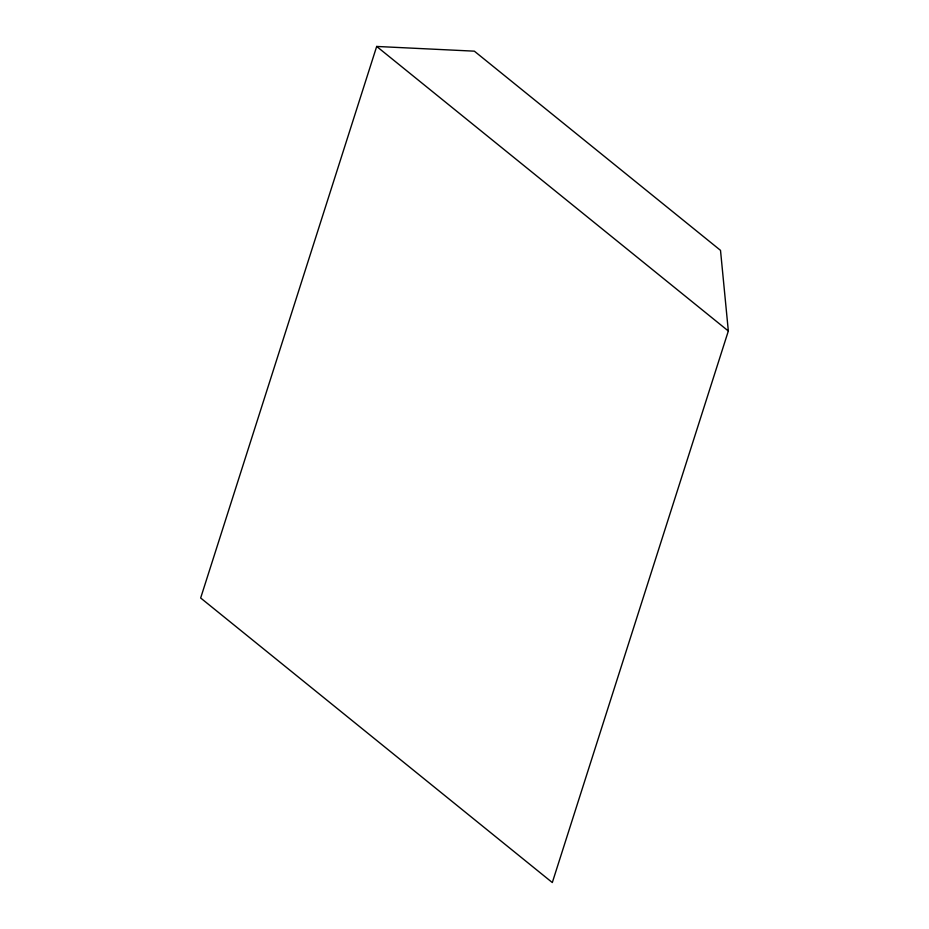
<?xml version="1.0" encoding="UTF-8"?>
<svg xmlns="http://www.w3.org/2000/svg" width="929" height="929" viewBox="0 0 929 929"><rect width="100%" height="100%" fill="white"/><g stroke="black" fill="none" stroke-linecap="round" stroke-linejoin="round"><path stroke-width="1.39" d="M376.686 46.45L200.664 597.997L552.314 882.55L728.336 331.003L720.509 250.354L474.347 51.165L376.686 46.45L728.336 331.003"/></g></svg>
